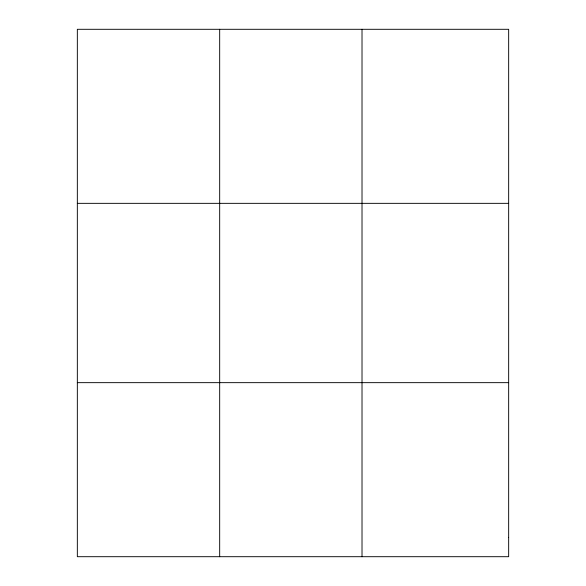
<?xml version="1.0" encoding="UTF-8"?>
<svg xmlns="http://www.w3.org/2000/svg" width="586" height="586" viewBox="0 0 586 586"><rect width="100%" height="100%" fill="white"/><g stroke="black" fill="none" stroke-linecap="round" stroke-linejoin="round"><path stroke-width="0.88" d="M219.677 29.3L219.677 556.7M362.016 29.3L362.016 556.7M77.337 203.342L508.663 203.342M77.337 382.658L508.663 382.658M508.663 537.362L508.663 556.7L77.337 556.7L77.337 29.3L508.663 29.3L508.663 537.362"/></g></svg>
